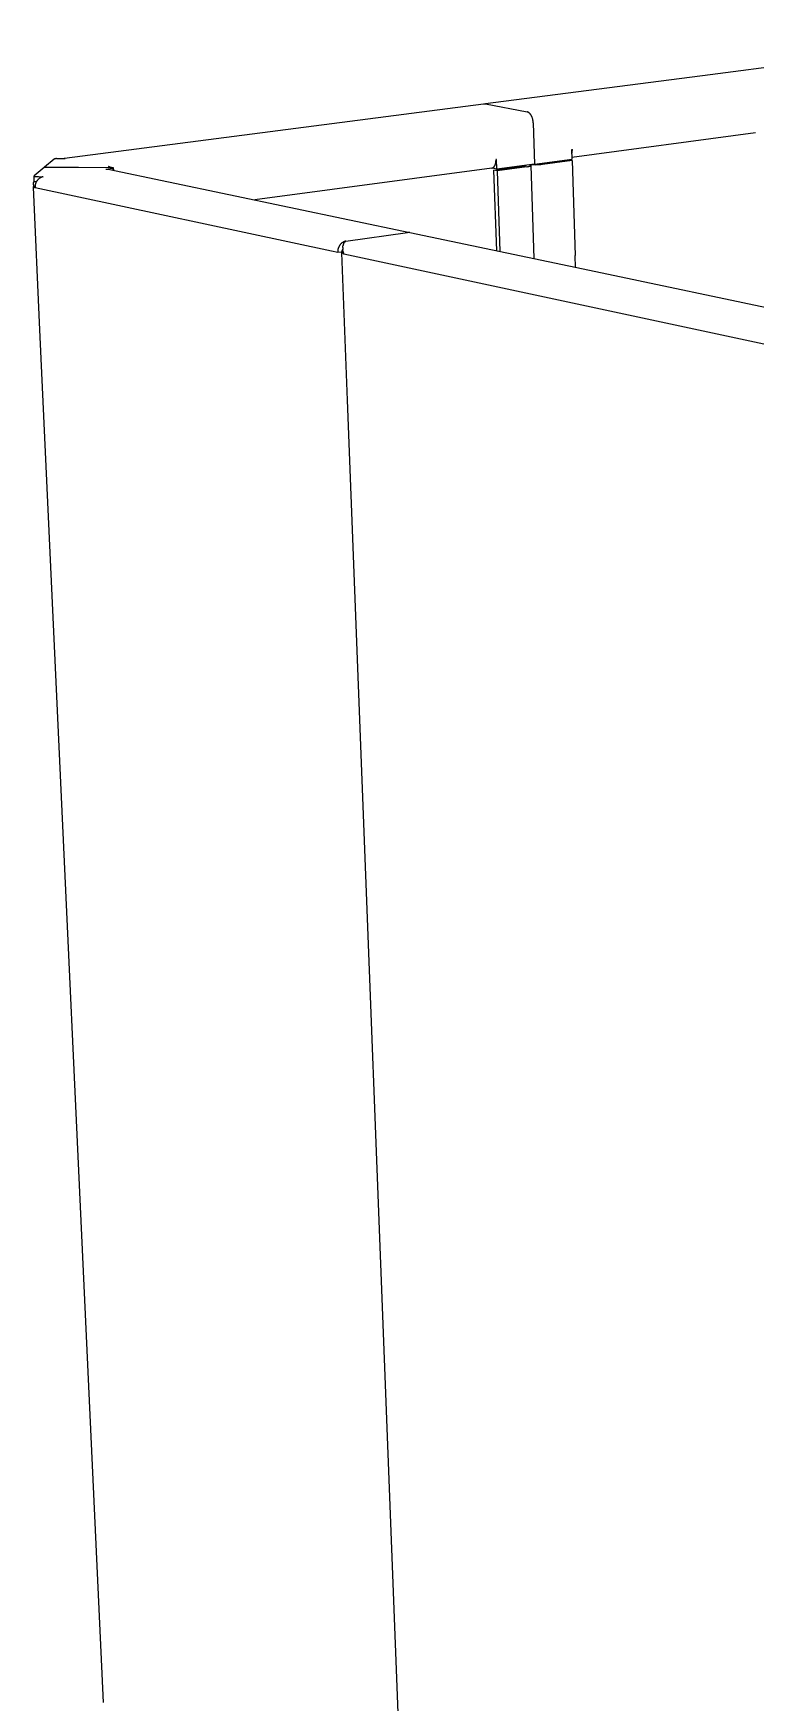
# Model space of a CAD drawing. Header units: millimetres. Extents: x -1421 to 3505, y -683 to 2759.
# Drawn here: x -476.2 to -278.5, y 452.8 to 909.5 of the extents above; entities that cross this region are included whole.
import ezdxf

# ---------------------------------------------------------------- set-up
doc = ezdxf.new("R2010")
doc.units = ezdxf.units.MM
doc.header["$MEASUREMENT"] = 0
doc.layers.add('Domyślny', color=7, linetype='Continuous', true_color=0x000000)
doc.layers.add('Utwórz2D linie widoczne', color=7, linetype='Continuous', true_color=0x000000)

msp = doc.modelspace()

# ---------------------------------------------------------------- linework, layer by layer
at = {"layer": 'Domyślny'}
msp.add_line((-391.25, 849.19), (-135.17, 794.42), dxfattribs=at)
at = {"layer": 'Utwórz2D linie widoczne'}
for p, q in [((-290.97, 898.29), (-204.51, 909.52)), ((-352.48, 890.31), (-290.97, 898.29)), ((-467.74, 875.34), (-353.01, 890.24)), ((-353.01, 890.24), (-352.9, 890.25)), ((-352.9, 890.25), (-352.79, 890.26)), ((-352.79, 890.26), (-352.67, 890.27)), ((-352.67, 890.27), (-352.56, 890.27)), ((-352.56, 890.27), (-352.45, 890.26)), ((-352.5, 890.27), (-352.49, 890.31)), ((-352.45, 890.26), (-352.49, 890.31)), ((-352.45, 890.26), (-341.08, 888.05)), ((-341.06, 888.04), (-341.08, 888.05)), ((-341.05, 888.04), (-341.06, 888.04)), ((-341.03, 888.03), (-341.05, 888.04)), ((-341.01, 888.03), (-341.03, 888.03)), ((-340.97, 888.02), (-341.01, 888.03)), ((-340.94, 888.01), (-340.97, 888.02)), ((-340.9, 887.99), (-340.94, 888.01)), ((-340.86, 887.98), (-340.9, 887.99)), ((-340.83, 887.96), (-340.86, 887.98)), ((-340.79, 887.95), (-340.83, 887.96)), ((-340.75, 887.93), (-340.79, 887.95)), ((-340.72, 887.9), (-340.75, 887.93)), ((-340.68, 887.88), (-340.72, 887.9)), ((-340.64, 887.86), (-340.68, 887.88)), ((-340.6, 887.83), (-340.64, 887.86)), ((-340.57, 887.81), (-340.6, 887.83)), ((-340.53, 887.78), (-340.57, 887.81)), ((-340.49, 887.75), (-340.53, 887.78)), ((-340.45, 887.71), (-340.49, 887.75)), ((-340.42, 887.68), (-340.45, 887.71)), ((-340.38, 887.64), (-340.42, 887.68)), ((-340.34, 887.61), (-340.38, 887.64)), ((-340.31, 887.57), (-340.34, 887.61)), ((-340.27, 887.53), (-340.31, 887.57)), ((-340.23, 887.49), (-340.27, 887.53)), ((-340.2, 887.44), (-340.23, 887.49)), ((-340.16, 887.4), (-340.2, 887.44)), ((-340.13, 887.35), (-340.16, 887.4)), ((-340.09, 887.3), (-340.13, 887.35)), ((-340.06, 887.26), (-340.09, 887.3)), ((-340.03, 887.21), (-340.06, 887.26)), ((-340, 887.15), (-340.03, 887.21)), ((-339.96, 887.1), (-340, 887.15)), ((-339.93, 887.05), (-339.96, 887.1)), ((-339.9, 886.99), (-339.93, 887.05)), ((-339.87, 886.94), (-339.9, 886.99)), ((-339.84, 886.88), (-339.87, 886.94)), ((-339.82, 886.82), (-339.84, 886.88)), ((-339.76, 886.7), (-339.82, 886.82)), ((-339.71, 886.58), (-339.76, 886.7)), ((-339.67, 886.46), (-339.71, 886.58)), ((-339.62, 886.33), (-339.67, 886.46)), ((-339.59, 886.2), (-339.62, 886.33)), ((-339.55, 886.08), (-339.59, 886.2)), ((-339.52, 885.95), (-339.55, 886.08)), ((-339.49, 885.82), (-339.52, 885.95)), ((-339.47, 885.69), (-339.49, 885.82)), ((-339.45, 885.56), (-339.47, 885.69)), ((-339.43, 885.44), (-339.45, 885.56)), ((-339.42, 885.32), (-339.43, 885.44)), ((-339.41, 885.19), (-339.42, 885.32)), ((-339.41, 885.08), (-339.41, 885.19)), ((-339.41, 885.08), (-339.02, 873.74)), ((-278.52, 882.35), (-328.79, 875.6)), ((-328.87, 877.77), (-328.69, 877.79)), ((-328.78, 875.12), (-328.87, 877.77)), ((-328.77, 876.88), (-328.74, 877.01)), ((-328.74, 877.01), (-328.72, 877.14)), ((-328.72, 877.14), (-328.71, 877.27)), ((-328.71, 877.27), (-328.7, 877.4)), ((-328.7, 877.4), (-328.69, 877.53)), ((-328.69, 877.66), (-328.69, 877.79)), ((-328.69, 877.53), (-328.69, 877.66)), ((-473.27, 872.82), (-476.01, 870.57)), ((-454.62, 872.7), (-473.27, 872.82)), ((-470.49, 875.11), (-473.21, 872.87)), ((-454.57, 872.74), (-473.21, 872.87)), ((-473.21, 872.87), (-473.21, 872.82)), ((-470.45, 875.13), (-470.49, 875.11)), ((-470.4, 875.15), (-470.45, 875.13)), ((-470.35, 875.17), (-470.4, 875.15)), ((-470.3, 875.19), (-470.35, 875.17)), ((-470.25, 875.21), (-470.3, 875.19)), ((-470.19, 875.22), (-470.25, 875.21)), ((-470.14, 875.24), (-470.19, 875.22)), ((-470.09, 875.25), (-470.14, 875.24)), ((-470.04, 875.26), (-470.09, 875.25)), ((-469.98, 875.26), (-470.04, 875.26)), ((-469.93, 875.27), (-469.98, 875.26)), ((-469.88, 875.27), (-469.93, 875.27)), ((-469.88, 875.27), (-469.6, 875.3)), ((-469.6, 875.3), (-469.33, 875.32)), ((-469.33, 875.32), (-469.06, 875.33)), ((-469.06, 875.33), (-468.78, 875.33)), ((-468.78, 875.33), (-467.5, 875.32)), ((-467.84, 875.33), (-467.82, 875.33)), ((-467.82, 875.33), (-467.79, 875.34)), ((-467.79, 875.34), (-467.76, 875.34)), ((-467.76, 875.34), (-467.73, 875.34)), ((-467.73, 875.34), (-467.7, 875.34)), ((-467.7, 875.34), (-467.67, 875.34)), ((-467.67, 875.34), (-467.64, 875.34)), ((-467.64, 875.34), (-467.61, 875.34)), ((-467.61, 875.34), (-467.58, 875.34)), ((-467.58, 875.34), (-467.55, 875.33)), ((-467.55, 875.33), (-467.53, 875.33)), ((-467.53, 875.33), (-467.5, 875.32)), ((-456.43, 872.4), (-454.55, 872.65)), ((-456.26, 872.4), (-456.19, 872.41)), ((-456.19, 872.41), (-456.13, 872.41)), ((-456.13, 872.41), (-456.06, 872.41)), ((-455.59, 873.07), (-455.65, 873.06)), ((-455.65, 873.06), (-454.38, 872.79)), ((-455.59, 873.07), (-455.59, 873.05)), ((-455.56, 873.06), (-455.59, 873.07)), ((-455.52, 873.05), (-455.56, 873.06)), ((-455.49, 873.04), (-455.52, 873.05)), ((-455.46, 873.03), (-455.49, 873.04)), ((-455.43, 873.02), (-455.46, 873.03)), ((-455.4, 873.01), (-455.43, 873.02)), ((-454.6, 872.7), (-454.62, 872.7)), ((-454.58, 872.7), (-454.6, 872.7)), ((-454.56, 872.7), (-454.58, 872.7)), ((-454.57, 872.74), (-454.53, 872.74)), ((-454.54, 872.69), (-454.56, 872.7)), ((-454.55, 872.65), (-454.54, 872.65)), ((-454.52, 872.69), (-454.54, 872.69)), ((-454.54, 872.65), (-454.53, 872.65)), ((-454.53, 872.74), (-454.5, 872.75)), ((-454.53, 872.65), (-454.51, 872.65)), ((-454.5, 872.69), (-454.52, 872.69)), ((-454.51, 872.65), (-454.5, 872.66)), ((-454.51, 872.65), (-454.51, 872.65)), ((-454.5, 872.75), (-454.46, 872.75)), ((-454.49, 872.69), (-454.5, 872.69)), ((-454.5, 872.69), (-454.5, 872.69)), ((-454.5, 872.66), (-454.5, 872.66)), ((-454.5, 872.66), (-454.49, 872.66)), ((-454.49, 872.68), (-454.49, 872.69)), ((-454.48, 872.68), (-454.49, 872.68)), ((-454.49, 872.68), (-454.49, 872.68)), ((-454.49, 872.68), (-454.49, 872.68)), ((-454.49, 872.68), (-454.49, 872.68)), ((-454.49, 872.66), (-454.49, 872.66)), ((-454.49, 872.66), (-454.49, 872.66)), ((-454.49, 872.66), (-454.49, 872.66)), ((-454.49, 872.66), (-454.49, 872.66)), ((-454.49, 872.66), (-454.48, 872.66)), ((-454.47, 872.68), (-454.48, 872.68)), ((-454.48, 872.68), (-454.48, 872.68)), ((-454.48, 872.68), (-454.48, 872.68)), ((-454.48, 872.68), (-454.48, 872.68)), ((-454.48, 872.68), (-454.48, 872.68)), ((-454.48, 872.68), (-454.48, 872.68)), ((-454.48, 872.68), (-454.48, 872.68)), ((-454.48, 872.68), (-454.48, 872.68)), ((-454.48, 872.68), (-454.48, 872.68)), ((-454.48, 872.68), (-454.48, 872.68)), ((-454.48, 872.68), (-454.48, 872.68)), ((-454.48, 872.68), (-454.48, 872.68)), ((-454.48, 872.66), (-454.48, 872.67)), ((-454.48, 872.67), (-454.48, 872.67)), ((-454.48, 872.67), (-454.48, 872.67)), ((-454.48, 872.67), (-454.48, 872.67)), ((-454.48, 872.67), (-454.48, 872.67)), ((-454.48, 872.67), (-454.47, 872.67)), ((-454.48, 872.66), (-454.48, 872.66)), ((-454.48, 872.66), (-454.48, 872.66)), ((-454.48, 872.66), (-454.48, 872.66)), ((-454.48, 872.66), (-454.48, 872.66)), ((-454.48, 872.66), (-454.48, 872.66)), ((-454.48, 872.66), (-454.48, 872.66)), ((-454.48, 872.66), (-454.48, 872.66)), ((-454.47, 872.67), (-454.47, 872.68)), ((-454.47, 872.68), (-454.47, 872.68)), ((-454.47, 872.68), (-454.47, 872.68)), ((-454.47, 872.68), (-454.47, 872.68)), ((-454.47, 872.68), (-454.47, 872.68)), ((-454.47, 872.68), (-454.47, 872.68)), ((-454.47, 872.68), (-454.47, 872.68)), ((-454.47, 872.68), (-454.47, 872.68)), ((-454.47, 872.68), (-454.47, 872.68)), ((-454.47, 872.68), (-454.47, 872.68)), ((-454.47, 872.68), (-454.47, 872.68)), ((-454.47, 872.68), (-454.47, 872.68)), ((-454.47, 872.68), (-454.47, 872.68)), ((-454.47, 872.68), (-454.47, 872.68)), ((-454.47, 872.67), (-454.47, 872.67)), ((-454.47, 872.67), (-454.47, 872.67)), ((-454.47, 872.67), (-454.47, 872.67)), ((-454.47, 872.67), (-454.47, 872.67)), ((-454.47, 872.67), (-454.47, 872.67)), ((-454.47, 872.67), (-454.47, 872.67)), ((-454.47, 872.67), (-454.47, 872.67)), ((-454.47, 872.67), (-454.47, 872.67)), ((-454.47, 872.67), (-454.47, 872.67)), ((-454.47, 872.67), (-454.47, 872.67)), ((-454.47, 872.67), (-454.47, 872.67)), ((-454.47, 872.67), (-454.47, 872.67)), ((-454.47, 872.67), (-454.47, 872.67)), ((-454.47, 872.67), (-454.47, 872.67)), ((-454.47, 872.67), (-454.47, 872.67)), ((-454.47, 872.67), (-454.47, 872.67)), ((-454.47, 872.67), (-454.47, 872.67)), ((-454.47, 872.67), (-454.47, 872.67)), ((-454.47, 872.67), (-454.47, 872.67)), ((-454.47, 872.67), (-454.47, 872.67)), ((-454.47, 872.67), (-454.47, 872.67)), ((-454.47, 872.67), (-454.47, 872.67)), ((-454.47, 872.67), (-454.47, 872.67)), ((-454.47, 872.67), (-454.47, 872.67)), ((-454.47, 872.67), (-454.47, 872.67)), ((-454.47, 872.67), (-454.47, 872.67)), ((-454.47, 872.67), (-454.47, 872.67)), ((-454.47, 872.67), (-454.47, 872.67)), ((-454.47, 872.67), (-454.47, 872.67)), ((-454.47, 872.67), (-454.47, 872.67)), ((-454.47, 872.67), (-454.47, 872.67)), ((-454.47, 872.67), (-454.47, 872.67)), ((-454.47, 872.67), (-454.47, 872.67)), ((-454.47, 872.67), (-454.47, 872.67)), ((-454.47, 872.67), (-454.47, 872.67)), ((-454.47, 872.67), (-454.47, 872.67)), ((-454.47, 872.67), (-454.47, 872.67)), ((-454.47, 872.67), (-454.47, 872.67)), ((-454.47, 872.67), (-454.47, 872.67)), ((-454.47, 872.67), (-454.47, 872.67)), ((-454.47, 872.67), (-454.47, 872.67)), ((-454.47, 872.67), (-454.47, 872.67)), ((-454.47, 872.67), (-454.47, 872.67)), ((-454.47, 872.67), (-454.45, 872.1)), ((-454.46, 872.75), (-454.43, 872.75)), ((-454.41, 872.75), (-454.43, 872.75)), ((-454.4, 872.76), (-454.41, 872.75)), ((-454.39, 872.76), (-454.4, 872.76)), ((-454.38, 872.76), (-454.39, 872.76)), ((-454.38, 872.79), (-454.37, 872.79)), ((-454.37, 872.76), (-454.38, 872.76)), ((-454.38, 872.76), (-454.38, 872.76)), ((-454.37, 872.79), (-454.37, 872.79)), ((-454.37, 872.79), (-454.37, 872.79)), ((-454.37, 872.79), (-454.36, 872.79)), ((-454.36, 872.77), (-454.37, 872.76)), ((-454.37, 872.76), (-454.37, 872.76)), ((-454.37, 872.76), (-454.37, 872.76)), ((-454.37, 872.76), (-454.37, 872.76)), ((-454.36, 872.79), (-454.36, 872.79)), ((-454.36, 872.79), (-454.36, 872.79)), ((-454.36, 872.79), (-454.36, 872.79)), ((-454.36, 872.79), (-454.36, 872.79)), ((-454.36, 872.79), (-454.36, 872.79)), ((-454.36, 872.79), (-454.36, 872.79)), ((-454.36, 872.79), (-454.35, 872.79)), ((-454.35, 872.77), (-454.36, 872.77)), ((-454.36, 872.77), (-454.36, 872.77)), ((-454.36, 872.77), (-454.36, 872.77)), ((-454.36, 872.77), (-454.36, 872.77)), ((-454.36, 872.77), (-454.36, 872.77)), ((-454.36, 872.77), (-454.36, 872.77)), ((-454.36, 872.77), (-454.36, 872.77)), ((-454.35, 872.79), (-454.35, 872.78)), ((-454.35, 872.78), (-454.35, 872.78)), ((-454.35, 872.78), (-454.35, 872.78)), ((-454.35, 872.78), (-454.35, 872.78)), ((-454.35, 872.78), (-454.35, 872.78)), ((-454.35, 872.78), (-454.35, 872.78)), ((-454.35, 872.78), (-454.35, 872.78)), ((-454.35, 872.78), (-454.35, 872.78)), ((-454.35, 872.78), (-454.35, 872.78)), ((-454.35, 872.78), (-454.35, 872.78)), ((-454.35, 872.78), (-454.35, 872.78)), ((-454.35, 872.78), (-454.35, 872.78)), ((-454.35, 872.78), (-454.35, 872.78)), ((-454.35, 872.78), (-454.35, 872.78)), ((-454.35, 872.78), (-454.35, 872.78)), ((-454.35, 872.78), (-454.35, 872.78)), ((-454.35, 872.78), (-454.35, 872.78)), ((-454.35, 872.78), (-454.35, 872.78)), ((-454.35, 872.78), (-454.35, 872.78)), ((-454.35, 872.78), (-454.35, 872.78)), ((-454.35, 872.78), (-454.35, 872.78)), ((-454.35, 872.78), (-454.35, 872.78)), ((-454.35, 872.78), (-454.35, 872.78)), ((-454.35, 872.78), (-454.35, 872.78)), ((-454.35, 872.78), (-454.35, 872.78)), ((-454.35, 872.78), (-454.35, 872.78)), ((-454.35, 872.78), (-454.35, 872.78)), ((-454.35, 872.78), (-454.35, 872.78)), ((-454.35, 872.78), (-454.35, 872.78)), ((-454.35, 872.78), (-454.35, 872.78)), ((-454.35, 872.78), (-454.35, 872.78)), ((-454.35, 872.78), (-454.35, 872.78)), ((-454.35, 872.78), (-454.35, 872.78)), ((-454.35, 872.78), (-454.35, 872.78)), ((-454.35, 872.78), (-454.35, 872.78)), ((-454.35, 872.78), (-454.35, 872.78)), ((-454.35, 872.78), (-454.35, 872.78)), ((-454.35, 872.78), (-454.35, 872.78)), ((-454.35, 872.78), (-454.35, 872.78)), ((-454.35, 872.78), (-454.35, 872.78)), ((-454.35, 872.78), (-454.35, 872.78)), ((-454.35, 872.78), (-454.35, 872.78)), ((-454.35, 872.78), (-454.35, 872.78)), ((-454.35, 872.78), (-454.35, 872.78)), ((-454.35, 872.78), (-454.35, 872.78)), ((-454.35, 872.78), (-454.35, 872.78)), ((-454.35, 872.78), (-454.35, 872.78)), ((-454.35, 872.78), (-454.35, 872.78)), ((-454.35, 872.78), (-454.35, 872.78)), ((-454.35, 872.78), (-454.35, 872.77)), ((-454.35, 872.77), (-454.35, 872.77)), ((-454.35, 872.77), (-454.35, 872.77)), ((-454.35, 872.77), (-454.35, 872.77)), ((-454.35, 872.77), (-454.35, 872.77)), ((-454.35, 872.77), (-454.35, 872.77)), ((-454.35, 872.77), (-454.35, 872.77)), ((-454.35, 872.77), (-454.35, 872.77)), ((-454.35, 872.77), (-454.35, 872.77)), ((-454.35, 872.77), (-454.35, 872.77)), ((-454.35, 872.77), (-454.35, 872.77)), ((-454.35, 872.77), (-454.35, 872.77)), ((-454.35, 872.77), (-454.35, 872.77)), ((-454.35, 872.77), (-454.35, 872.77)), ((-454.35, 872.77), (-454.35, 872.77)), ((-454.35, 872.77), (-454.35, 872.77)), ((-454.35, 872.77), (-454.35, 872.77)), ((-454.35, 872.77), (-454.35, 872.77)), ((-454.35, 872.77), (-454.35, 872.77)), ((-454.35, 872.77), (-454.35, 872.77)), ((-454.35, 872.77), (-454.35, 872.77)), ((-454.35, 872.77), (-454.35, 872.77)), ((-454.35, 872.77), (-454.35, 872.77)), ((-454.35, 872.77), (-454.35, 872.77)), ((-454.35, 872.77), (-454.32, 872.07)), ((-350.77, 872.64), (-415.59, 863.93)), ((-350.77, 872.64), (-350.75, 872.64)), ((-350.75, 872.64), (-350.74, 872.65)), ((-350.74, 872.65), (-350.72, 872.65)), ((-350.72, 872.65), (-350.71, 872.65)), ((-350.71, 872.65), (-350.69, 872.66)), ((-350.69, 872.66), (-350.67, 872.66)), ((-350.67, 872.66), (-350.66, 872.66)), ((-350.66, 872.66), (-350.64, 872.67)), ((-350.64, 872.67), (-350.63, 872.67)), ((-350.63, 872.67), (-350.61, 872.68)), ((-350.61, 872.68), (-350.6, 872.68)), ((-350.6, 872.68), (-350.58, 872.69)), ((-350.58, 872.69), (-350.56, 872.69)), ((-350.56, 872.69), (-350.55, 872.7)), ((-350.55, 872.7), (-350.53, 872.71)), ((-350.53, 872.71), (-350.52, 872.71)), ((-350.52, 872.71), (-350.5, 872.72)), ((-350.5, 872.72), (-350.49, 872.73)), ((-350.49, 872.73), (-350.47, 872.74)), ((-350.47, 872.74), (-350.46, 872.74)), ((-350.46, 872.74), (-350.43, 872.76)), ((-350.43, 872.76), (-350.4, 872.78)), ((-350.4, 872.78), (-350.37, 872.8)), ((-350.37, 872.8), (-350.34, 872.82)), ((-350.34, 872.82), (-350.31, 872.84)), ((-350.31, 872.84), (-350.28, 872.87)), ((-350.28, 872.87), (-350.25, 872.89)), ((-350.25, 872.89), (-350.22, 872.92)), ((-350.22, 872.92), (-350.19, 872.94)), ((-350.19, 872.94), (-350.16, 872.97)), ((-350.15, 872.53), (-350.17, 872.97)), ((-350.16, 872.97), (-350.14, 873)), ((-349.32, 872.36), (-350.15, 872.53)), ((-350.14, 872.1), (-342.01, 873.2)), ((-350.14, 873), (-350.11, 873.03)), ((-350.11, 873.03), (-350.08, 873.07)), ((-350.08, 873.07), (-350.06, 873.1)), ((-350.06, 873.1), (-350.03, 873.13)), ((-350.03, 873.13), (-350.01, 873.17)), ((-350.01, 873.17), (-349.99, 873.21)), ((-349.99, 873.21), (-349.96, 873.24)), ((-349.96, 873.24), (-349.94, 873.28)), ((-349.94, 873.28), (-349.92, 873.32)), ((-349.92, 873.32), (-349.9, 873.36)), ((-349.9, 873.36), (-349.88, 873.4)), ((-349.88, 873.4), (-349.86, 873.45)), ((-349.86, 873.45), (-349.84, 873.49)), ((-349.84, 873.49), (-349.82, 873.53)), ((-349.82, 873.53), (-349.8, 873.58)), ((-349.8, 873.58), (-349.78, 873.62)), ((-349.78, 873.62), (-349.76, 873.67)), ((-349.76, 873.67), (-349.75, 873.72)), ((-349.75, 873.72), (-349.73, 873.77)), ((-349.73, 873.77), (-349.71, 873.86)), ((-349.71, 873.86), (-349.68, 873.96)), ((-349.68, 873.96), (-349.66, 874.06)), ((-349.66, 874.06), (-349.64, 874.17)), ((-349.64, 874.17), (-349.62, 874.27)), ((-349.62, 874.27), (-349.61, 874.37)), ((-349.61, 874.37), (-349.6, 874.48)), ((-349.6, 874.48), (-349.59, 874.58)), ((-349.41, 875.02), (-349.59, 875)), ((-349.58, 874.89), (-349.59, 875)), ((-349.59, 874.69), (-349.58, 874.79)), ((-349.59, 874.58), (-349.59, 874.69)), ((-349.58, 874.79), (-349.58, 874.89)), ((-349.32, 872.36), (-349.41, 875.02)), ((-339.02, 873.74), (-349.32, 872.36)), ((-341.18, 873.03), (-349.31, 871.94)), ((-348.2, 872.44), (-348.21, 872.36)), ((-348.18, 872.51), (-348.2, 872.44)), ((-347.07, 872.52), (-347.06, 872.59)), ((-347.06, 872.59), (-347.04, 872.66)), ((-346.34, 872.69), (-346.38, 872.75)), ((-346.3, 872.62), (-346.34, 872.69)), ((-341.89, 873.22), (-342.01, 873.2)), ((-341.83, 873.23), (-341.89, 873.22)), ((-341.77, 873.24), (-341.83, 873.23)), ((-341.72, 873.25), (-341.77, 873.24)), ((-341.7, 873.26), (-341.72, 873.25)), ((-341.67, 873.26), (-341.7, 873.26)), ((-341.65, 873.27), (-341.67, 873.26)), ((-341.63, 873.28), (-341.65, 873.27)), ((-341.61, 873.28), (-341.63, 873.28)), ((-341.59, 873.29), (-341.61, 873.28)), ((-341.58, 873.3), (-341.59, 873.29)), ((-341.57, 873.3), (-341.58, 873.3)), ((-341.56, 873.31), (-341.57, 873.3)), ((-341.57, 873.3), (-341.57, 873.3)), ((-341.55, 873.31), (-341.56, 873.31)), ((-341.54, 873.31), (-341.55, 873.31)), ((-341.53, 873.32), (-341.54, 873.32)), ((-341.54, 873.32), (-341.54, 873.31)), ((-341.52, 873.33), (-341.53, 873.32)), ((-341.53, 873.32), (-341.53, 873.32)), ((-341.51, 873.33), (-341.52, 873.33)), ((-341.52, 873.33), (-341.52, 873.33)), ((-341.52, 873.33), (-341.52, 873.33)), ((-341.52, 873.33), (-341.52, 873.33)), ((-341.51, 873.41), (-341.51, 873.41)), ((-341.51, 873.41), (-341.51, 873.4)), ((-341.51, 873.4), (-341.51, 873.4)), ((-341.51, 873.4), (-341.5, 873.4)), ((-341.5, 873.34), (-341.51, 873.34)), ((-341.51, 873.34), (-341.51, 873.34)), ((-341.51, 873.34), (-341.51, 873.34)), ((-341.51, 873.34), (-341.51, 873.34)), ((-341.51, 873.34), (-341.51, 873.33)), ((-341.5, 873.4), (-341.5, 873.4)), ((-341.5, 873.4), (-341.5, 873.4)), ((-341.5, 873.4), (-341.5, 873.4)), ((-341.5, 873.4), (-341.5, 873.4)), ((-341.5, 873.4), (-341.5, 873.4)), ((-341.5, 873.4), (-341.5, 873.39)), ((-341.5, 873.39), (-341.5, 873.39)), ((-341.5, 873.39), (-341.5, 873.39)), ((-341.5, 873.39), (-341.5, 873.39)), ((-341.5, 873.39), (-341.5, 873.39)), ((-341.5, 873.39), (-341.5, 873.39)), ((-341.5, 873.39), (-341.49, 873.39)), ((-341.49, 873.35), (-341.5, 873.35)), ((-341.5, 873.35), (-341.5, 873.35)), ((-341.5, 873.35), (-341.5, 873.35)), ((-341.5, 873.35), (-341.5, 873.35)), ((-341.5, 873.35), (-341.5, 873.35)), ((-341.5, 873.35), (-341.5, 873.35)), ((-341.5, 873.35), (-341.5, 873.35)), ((-341.5, 873.35), (-341.5, 873.35)), ((-341.5, 873.35), (-341.5, 873.35)), ((-341.5, 873.35), (-341.5, 873.34)), ((-341.5, 873.34), (-341.5, 873.34)), ((-341.49, 873.39), (-341.49, 873.39)), ((-341.49, 873.39), (-341.49, 873.39)), ((-341.49, 873.39), (-341.49, 873.39)), ((-341.49, 873.39), (-341.49, 873.39)), ((-341.49, 873.39), (-341.49, 873.38)), ((-341.49, 873.38), (-341.49, 873.38)), ((-341.49, 873.38), (-341.49, 873.38)), ((-341.49, 873.38), (-341.49, 873.38)), ((-341.49, 873.38), (-341.49, 873.38)), ((-341.49, 873.38), (-341.49, 873.38)), ((-341.49, 873.38), (-341.49, 873.38)), ((-341.49, 873.38), (-341.49, 873.38)), ((-341.49, 873.38), (-341.49, 873.38)), ((-341.49, 873.38), (-341.49, 873.38)), ((-341.49, 873.38), (-341.49, 873.38)), ((-341.49, 873.38), (-341.49, 873.37)), ((-341.49, 873.37), (-341.49, 873.37)), ((-341.49, 873.37), (-341.49, 873.37)), ((-341.49, 873.37), (-341.49, 873.37)), ((-341.49, 873.37), (-341.49, 873.37)), ((-341.49, 873.37), (-341.49, 873.37)), ((-341.49, 873.37), (-341.49, 873.37)), ((-341.49, 873.37), (-341.49, 873.37)), ((-341.49, 873.37), (-341.49, 873.37)), ((-341.49, 873.37), (-341.49, 873.37)), ((-341.49, 873.37), (-341.49, 873.36)), ((-341.49, 873.36), (-341.49, 873.36)), ((-341.49, 873.36), (-341.49, 873.36)), ((-341.49, 873.36), (-341.49, 873.36)), ((-341.49, 873.36), (-341.49, 873.36)), ((-341.49, 873.36), (-341.49, 873.36)), ((-341.49, 873.36), (-341.49, 873.36)), ((-341.49, 873.36), (-341.49, 873.36)), ((-341.49, 873.36), (-341.49, 873.36)), ((-341.49, 873.36), (-341.49, 873.36)), ((-341.49, 873.36), (-341.49, 873.36)), ((-341.49, 873.36), (-341.49, 873.35)), ((-341.18, 873.03), (-341.02, 873.05)), ((-341.02, 873.05), (-340.86, 873.08)), ((-340.86, 873.08), (-340.71, 873.11)), ((-340.71, 873.11), (-340.58, 873.14)), ((-340.58, 873.14), (-340.51, 873.16)), ((-340.51, 873.16), (-340.45, 873.17)), ((-340.45, 873.17), (-340.39, 873.19)), ((-340.39, 873.19), (-340.34, 873.21)), ((-340.34, 873.21), (-340.32, 873.22)), ((-340.32, 873.22), (-340.29, 873.23)), ((-340.29, 873.56), (-340.31, 873.57)), ((-340.27, 873.55), (-340.29, 873.56)), ((-340.29, 873.23), (-340.27, 873.23)), ((-340.25, 873.55), (-340.27, 873.55)), ((-340.27, 873.23), (-340.25, 873.24)), ((-340.23, 873.54), (-340.25, 873.55)), ((-340.25, 873.24), (-340.23, 873.25)), ((-340.21, 873.53), (-340.23, 873.54)), ((-340.23, 873.25), (-340.21, 873.26)), ((-339.74, 873.54), (-340.22, 873.58)), ((-340.2, 873.52), (-340.21, 873.53)), ((-340.21, 873.26), (-340.19, 873.27)), ((-340.18, 873.51), (-340.2, 873.52)), ((-340.19, 873.27), (-340.18, 873.28)), ((-340.17, 873.51), (-340.18, 873.51)), ((-340.18, 873.28), (-340.17, 873.29)), ((-340.16, 873.5), (-340.17, 873.51)), ((-340.17, 873.29), (-340.16, 873.29)), ((-340.15, 873.5), (-340.16, 873.5)), ((-340.16, 873.5), (-340.16, 873.5)), ((-340.16, 873.29), (-340.15, 873.3)), ((-340.14, 873.49), (-340.15, 873.5)), ((-340.15, 873.3), (-340.15, 873.3)), ((-340.15, 873.3), (-340.14, 873.3)), ((-340.13, 873.48), (-340.14, 873.49)), ((-340.14, 873.49), (-340.14, 873.49)), ((-340.14, 873.3), (-340.13, 873.31)), ((-340.12, 873.47), (-340.13, 873.48)), ((-340.13, 873.48), (-340.13, 873.48)), ((-340.13, 873.31), (-340.12, 873.32)), ((-340.13, 873.31), (-340.13, 873.31)), ((-340.11, 873.46), (-340.12, 873.47)), ((-340.12, 873.47), (-340.12, 873.47)), ((-340.12, 873.32), (-340.11, 873.33)), ((-340.12, 873.32), (-340.12, 873.32)), ((-340.1, 873.46), (-340.11, 873.46)), ((-340.11, 873.46), (-340.11, 873.46)), ((-340.11, 873.46), (-340.11, 873.46)), ((-340.11, 873.33), (-340.1, 873.34)), ((-340.11, 873.33), (-340.11, 873.33)), ((-340.11, 873.33), (-340.11, 873.33)), ((-340.1, 873.45), (-340.1, 873.46)), ((-340.1, 873.46), (-340.1, 873.46)), ((-340.09, 873.45), (-340.1, 873.45)), ((-340.1, 873.45), (-340.1, 873.45)), ((-340.1, 873.45), (-340.1, 873.45)), ((-340.1, 873.34), (-340.1, 873.35)), ((-340.1, 873.35), (-340.09, 873.35)), ((-340.1, 873.34), (-340.1, 873.34)), ((-340.1, 873.34), (-340.1, 873.34)), ((-340.1, 873.34), (-340.1, 873.34)), ((-340.09, 873.44), (-340.09, 873.45)), ((-340.09, 873.43), (-340.09, 873.44)), ((-340.09, 873.44), (-340.09, 873.44)), ((-340.09, 873.44), (-340.09, 873.44)), ((-340.09, 873.44), (-340.09, 873.44)), ((-340.09, 873.44), (-340.09, 873.44)), ((-340.08, 873.43), (-340.09, 873.43)), ((-340.09, 873.35), (-340.09, 873.36)), ((-340.09, 873.36), (-340.09, 873.36)), ((-340.09, 873.36), (-340.09, 873.36)), ((-340.09, 873.36), (-340.08, 873.36)), ((-340.09, 873.35), (-340.09, 873.35)), ((-340.09, 873.35), (-340.09, 873.35)), ((-340.09, 873.35), (-340.09, 873.35)), ((-340.08, 873.42), (-340.08, 873.43)), ((-340.08, 873.43), (-340.08, 873.43)), ((-340.08, 873.43), (-340.08, 873.43)), ((-340.08, 873.41), (-340.08, 873.42)), ((-340.08, 873.42), (-340.08, 873.42)), ((-340.08, 873.42), (-340.08, 873.42)), ((-340.08, 873.42), (-340.08, 873.42)), ((-340.08, 873.4), (-340.08, 873.41)), ((-340.08, 873.41), (-340.08, 873.41)), ((-340.08, 873.41), (-340.08, 873.41)), ((-340.08, 873.41), (-340.08, 873.41)), ((-340.08, 873.39), (-340.08, 873.4)), ((-340.08, 873.4), (-340.08, 873.4)), ((-340.08, 873.4), (-340.08, 873.4)), ((-340.08, 873.4), (-340.08, 873.4)), ((-340.08, 873.4), (-340.08, 873.4)), ((-340.08, 873.38), (-340.08, 873.39)), ((-340.08, 873.39), (-340.08, 873.39)), ((-340.08, 873.39), (-340.08, 873.39)), ((-340.08, 873.39), (-340.08, 873.39)), ((-340.08, 873.39), (-339.22, 847.88)), ((-340.08, 873.37), (-340.08, 873.38)), ((-340.08, 873.38), (-340.08, 873.38)), ((-340.08, 873.38), (-340.08, 873.38)), ((-340.08, 873.38), (-340.08, 873.38)), ((-340.08, 873.36), (-340.08, 873.37)), ((-340.08, 873.37), (-340.08, 873.37)), ((-340.08, 873.37), (-340.08, 873.37)), ((-340.08, 873.37), (-340.08, 873.37)), ((-339.26, 873.51), (-339.74, 873.54)), ((-338.77, 873.5), (-339.26, 873.51)), ((-339.02, 873.74), (-328.78, 875.12)), ((-339.02, 873.74), (-338.8, 873.73)), ((-338.8, 873.73), (-338.57, 873.73)), ((-338.29, 873.51), (-338.77, 873.5)), ((-338.57, 873.73), (-338.35, 873.73)), ((-338.35, 873.73), (-338.12, 873.74)), ((-337.81, 873.53), (-338.29, 873.51)), ((-338.12, 873.74), (-337.9, 873.76)), ((-337.9, 873.76), (-337.68, 873.78)), ((-337.32, 873.56), (-337.81, 873.53)), ((-337.68, 873.78), (-329.6, 874.87)), ((-336.84, 873.62), (-337.32, 873.56)), ((-328.76, 874.7), (-336.84, 873.62)), ((-329.6, 874.87), (-328.76, 874.7)), ((-328.83, 876.63), (-328.8, 876.75)), ((-328.8, 876.75), (-328.77, 876.88)), ((-328.76, 874.7), (-327.91, 848.7)), ((-476.2, 868.46), (-476.19, 868.52)), ((-476.2, 868.41), (-476.2, 868.46)), ((-476.2, 868.36), (-476.2, 868.41)), ((-476.2, 868.3), (-476.2, 868.36)), ((-476.2, 868.25), (-476.2, 868.3)), ((-476.2, 868.19), (-476.2, 868.25)), ((-476.19, 868.14), (-476.2, 868.19)), ((-476.19, 868.52), (-476.18, 868.57)), ((-476.19, 868.09), (-476.19, 868.14)), ((-476.19, 868.09), (-476.16, 867.58)), ((-476.18, 868.57), (-476.17, 868.62)), ((-476.17, 868.62), (-476.16, 868.67)), ((-476.16, 868.67), (-476.15, 868.73)), ((-476.15, 868.73), (-476.13, 868.78)), ((-476.13, 868.78), (-476.12, 868.83)), ((-476.12, 868.83), (-476.1, 868.88)), ((-476.1, 868.88), (-476.08, 868.93)), ((-476.08, 868.93), (-475.95, 869.04)), ((-475.97, 869.07), (-476.03, 870.51)), ((-476.01, 870.57), (-476.01, 870.56)), ((-476.01, 870.56), (-476.01, 870.56)), ((-476.01, 870.56), (-476.01, 870.55)), ((-476.01, 870.55), (-476.01, 870.55)), ((-476.01, 870.55), (-476.01, 870.54)), ((-476.01, 870.54), (-476.01, 870.54)), ((-476.01, 870.54), (-476.01, 870.53)), ((-476.01, 870.53), (-476.01, 870.53)), ((-476.01, 870.53), (-476.01, 870.52)), ((-476.01, 870.52), (-476.01, 870.52)), ((-476.01, 870.52), (-476.01, 870.51)), ((-476.01, 870.51), (-476.01, 870.51)), ((-476.01, 870.51), (-476.01, 870.5)), ((-476.01, 870.5), (-476.01, 870.5)), ((-476.01, 870.5), (-476.01, 870.49)), ((-476.01, 870.49), (-476.01, 870.49)), ((-476.01, 870.49), (-476.01, 870.48)), ((-476.01, 870.48), (-476.01, 870.48)), ((-476.01, 870.48), (-476, 870.47)), ((-476, 870.47), (-476, 870.47)), ((-476, 870.47), (-476, 870.46)), ((-476, 870.46), (-476, 870.46)), ((-476, 870.46), (-476, 870.45)), ((-476, 870.45), (-475.99, 870.45)), ((-475.99, 870.45), (-475.99, 870.44)), ((-475.99, 870.44), (-475.99, 870.44)), ((-475.99, 870.44), (-475.98, 870.43)), ((-475.98, 870.43), (-475.98, 870.43)), ((-475.98, 870.43), (-475.98, 870.43)), ((-475.98, 870.43), (-475.98, 870.42)), ((-475.98, 870.42), (-475.97, 870.42)), ((-475.97, 870.42), (-475.97, 870.42)), ((-475.97, 870.42), (-475.96, 870.41)), ((-475.97, 869.07), (-475.96, 869.06)), ((-475.96, 870.41), (-475.96, 870.41)), ((-475.96, 870.41), (-475.96, 870.41)), ((-475.96, 870.41), (-475.95, 870.4)), ((-475.96, 869.06), (-475.95, 869.06)), ((-475.95, 870.4), (-475.95, 870.4)), ((-475.95, 870.4), (-475.94, 870.4)), ((-475.95, 869.06), (-475.95, 869.05)), ((-475.95, 869.05), (-475.94, 869.04)), ((-475.94, 870.4), (-475.94, 870.39)), ((-475.94, 870.39), (-475.94, 870.39)), ((-475.94, 870.39), (-475.93, 870.39)), ((-475.94, 869.04), (-475.93, 869.03)), ((-475.93, 870.39), (-475.93, 870.39)), ((-475.93, 870.39), (-475.92, 870.38)), ((-475.93, 869.03), (-475.93, 869.03)), ((-475.93, 869.03), (-475.92, 869.02)), ((-475.92, 870.38), (-475.92, 870.38)), ((-475.92, 870.38), (-475.91, 870.38)), ((-475.92, 869.02), (-475.91, 869.01)), ((-475.91, 870.38), (-475.91, 870.38)), ((-475.91, 870.38), (-475.9, 870.38)), ((-475.91, 869.01), (-475.9, 869.01)), ((-475.9, 870.38), (-475.9, 870.38)), ((-475.9, 870.38), (-475.89, 870.38)), ((-475.9, 869.01), (-475.89, 869)), ((-475.89, 870.38), (-475.89, 870.37)), ((-475.89, 870.37), (-475.88, 870.37)), ((-475.89, 869), (-475.88, 869)), ((-475.88, 870.37), (-475.88, 870.37)), ((-475.88, 870.37), (-475.87, 870.37)), ((-475.88, 869), (-475.88, 868.99)), ((-475.88, 868.99), (-475.87, 868.98)), ((-475.87, 870.37), (-475.87, 870.37)), ((-475.87, 870.37), (-475.86, 870.37)), ((-475.87, 868.98), (-475.86, 868.98)), ((-475.86, 870.37), (-475.86, 870.37)), ((-475.86, 870.37), (-475.85, 870.37)), ((-475.86, 868.98), (-475.85, 868.98)), ((-475.85, 870.37), (-475.85, 870.37)), ((-475.85, 870.37), (-475.84, 870.37)), ((-475.85, 868.98), (-475.84, 868.97)), ((-475.84, 870.37), (-475.84, 870.38)), ((-475.84, 870.38), (-475.83, 870.38)), ((-475.84, 868.97), (-475.83, 868.97)), ((-475.83, 870.38), (-475.83, 870.38)), ((-475.83, 870.38), (-475.82, 870.38)), ((-475.83, 868.97), (-475.82, 868.96)), ((-475.82, 870.38), (-475.82, 870.38)), ((-475.82, 870.38), (-475.81, 870.38)), ((-475.82, 868.96), (-475.81, 868.96)), ((-475.81, 870.38), (-475.8, 870.39)), ((-475.81, 870.38), (-475.81, 870.38)), ((-475.81, 868.96), (-475.8, 868.96)), ((-475.8, 870.39), (-475.8, 870.39)), ((-475.8, 870.39), (-475.79, 870.39)), ((-475.8, 868.96), (-475.79, 868.96)), ((-475.79, 870.4), (-474.85, 870.32)), ((-475.79, 870.39), (-475.79, 870.4)), ((-475.79, 870.39), (-475.79, 870.39)), ((-475.79, 868.96), (-475.78, 868.95)), ((-475.78, 868.95), (-475.77, 868.95)), ((-475.77, 868.95), (-475.76, 868.95)), ((-475.76, 868.95), (-475.75, 868.95)), ((-475.75, 868.95), (-475.74, 868.95)), ((-475.74, 867.84), (-475.75, 867.75)), ((-475.74, 868.95), (-475.73, 868.95)), ((-475.73, 867.94), (-475.74, 867.84)), ((-475.73, 868.95), (-475.72, 868.95)), ((-475.72, 868.04), (-475.73, 867.94)), ((-475.64, 868.93), (-475.72, 868.95)), ((-475.7, 868.13), (-475.72, 868.04)), ((-475.67, 868.23), (-475.7, 868.13)), ((-475.65, 868.32), (-475.67, 868.23)), ((-475.62, 868.42), (-475.65, 868.32)), ((-475.56, 868.92), (-475.64, 868.93)), ((-475.59, 868.51), (-475.62, 868.42)), ((-475.55, 868.6), (-475.59, 868.51)), ((-475.47, 868.91), (-475.56, 868.92)), ((-475.52, 868.69), (-475.55, 868.6)), ((-475.47, 868.78), (-475.52, 868.69)), ((-475.39, 868.9), (-475.47, 868.91)), ((-475.43, 868.87), (-475.47, 868.78)), ((-475.38, 868.95), (-475.43, 868.87)), ((-475.33, 869.04), (-475.38, 868.95)), ((-475.28, 869.12), (-475.33, 869.04)), ((-475.22, 869.2), (-475.28, 869.12)), ((-475.17, 869.28), (-475.22, 869.2)), ((-475.1, 869.35), (-475.17, 869.28)), ((-475.04, 869.43), (-475.1, 869.35)), ((-474.97, 869.5), (-475.04, 869.43)), ((-474.91, 869.57), (-474.97, 869.5)), ((-474.83, 869.64), (-474.91, 869.57)), ((-474.85, 870.32), (-473.55, 870.31)), ((-474.76, 869.7), (-474.83, 869.64)), ((-474.69, 869.76), (-474.76, 869.7)), ((-474.61, 869.82), (-474.69, 869.76)), ((-474.53, 869.88), (-474.61, 869.82)), ((-474.45, 869.93), (-474.53, 869.88)), ((-474.36, 869.99), (-474.45, 869.93)), ((-474.28, 870.03), (-474.36, 869.99)), ((-474.19, 870.08), (-474.28, 870.03)), ((-474.1, 870.12), (-474.19, 870.08)), ((-474.01, 870.16), (-474.1, 870.12)), ((-473.92, 870.2), (-474.01, 870.16)), ((-473.83, 870.23), (-473.92, 870.2)), ((-473.74, 870.26), (-473.83, 870.23)), ((-473.64, 870.29), (-473.74, 870.26)), ((-473.55, 870.31), (-473.64, 870.29)), ((-456.39, 872.39), (-456.43, 872.4)), ((-456.39, 872.39), (-456.32, 872.4)), ((-456.32, 872.4), (-456.26, 872.4)), ((-456.06, 872.41), (-456, 872.4)), ((-456, 872.4), (-455.93, 872.4)), ((-455.93, 872.4), (-455.87, 872.39)), ((-455.87, 872.39), (-455.81, 872.38)), ((-455.81, 872.38), (-455.74, 872.37)), ((-455.74, 872.37), (-373.2, 855.02)), ((-455.69, 872.36), (-455.62, 872.34)), ((-349.31, 871.94), (-350.14, 872.1)), ((-349.38, 850.02), (-350.14, 872.1)), ((-349.31, 871.94), (-348.54, 849.84)), ((-476.22, 867.51), (-476.21, 867.52)), ((-476.22, 867.5), (-476.22, 867.51)), ((-476.22, 867.51), (-476.22, 867.51)), ((-476.22, 867.51), (-476.22, 867.51)), ((-476.22, 867.51), (-476.22, 867.51)), ((-476.22, 867.51), (-476.22, 867.51)), ((-476.22, 867.51), (-476.22, 867.51)), ((-476.22, 867.51), (-476.22, 867.51)), ((-476.22, 867.49), (-476.22, 867.5)), ((-476.22, 867.5), (-476.22, 867.5)), ((-476.22, 867.5), (-476.22, 867.5)), ((-476.22, 867.5), (-476.22, 867.5)), ((-476.22, 867.5), (-476.22, 867.5)), ((-476.22, 867.5), (-476.22, 867.5)), ((-476.22, 867.5), (-476.22, 867.5)), ((-476.22, 867.48), (-476.22, 867.49)), ((-476.22, 867.49), (-476.22, 867.49)), ((-476.22, 867.49), (-476.22, 867.49)), ((-476.22, 867.49), (-476.22, 867.49)), ((-476.22, 867.49), (-476.22, 867.49)), ((-476.22, 867.49), (-476.22, 867.49)), ((-476.22, 867.49), (-476.22, 867.49)), ((-476.22, 867.47), (-476.22, 867.48)), ((-476.22, 867.48), (-476.22, 867.48)), ((-476.22, 867.48), (-476.22, 867.48)), ((-476.22, 867.48), (-476.22, 867.48)), ((-476.22, 867.48), (-476.22, 867.48)), ((-476.22, 867.48), (-476.22, 867.48)), ((-476.22, 867.48), (-476.22, 867.48)), ((-476.22, 867.48), (-476.22, 867.48)), ((-474.41, 828.44), (-476.22, 867.48)), ((-476.21, 867.47), (-476.22, 867.47)), ((-476.21, 867.53), (-476.21, 867.54)), ((-476.21, 867.54), (-476.2, 867.54)), ((-476.21, 867.52), (-476.21, 867.53)), ((-476.21, 867.53), (-476.21, 867.53)), ((-476.21, 867.53), (-476.21, 867.53)), ((-476.21, 867.52), (-476.21, 867.52)), ((-476.21, 867.52), (-476.21, 867.52)), ((-476.21, 867.52), (-476.21, 867.52)), ((-476.21, 867.46), (-476.21, 867.47)), ((-476.21, 867.47), (-476.21, 867.47)), ((-476.21, 867.47), (-476.21, 867.47)), ((-476.21, 867.47), (-476.21, 867.47)), ((-476.21, 867.47), (-476.21, 867.47)), ((-476.21, 867.45), (-476.21, 867.46)), ((-476.21, 867.46), (-476.21, 867.46)), ((-476.21, 867.46), (-476.21, 867.46)), ((-476.21, 867.46), (-476.21, 867.46)), ((-476.2, 867.45), (-476.21, 867.45)), ((-476.2, 867.54), (-476.2, 867.55)), ((-476.2, 867.55), (-476.2, 867.55)), ((-476.2, 867.55), (-476.19, 867.55)), ((-476.2, 867.54), (-476.2, 867.54)), ((-476.2, 867.54), (-476.2, 867.54)), ((-476.2, 867.44), (-476.2, 867.45)), ((-476.2, 867.45), (-476.2, 867.45)), ((-476.2, 867.45), (-476.2, 867.45)), ((-476.19, 867.43), (-476.2, 867.44)), ((-476.2, 867.44), (-476.2, 867.44)), ((-476.2, 867.44), (-476.2, 867.44)), ((-476.19, 867.56), (-476.18, 867.57)), ((-476.19, 867.55), (-476.19, 867.56)), ((-476.19, 867.56), (-476.19, 867.56)), ((-476.19, 867.56), (-476.19, 867.56)), ((-476.19, 867.55), (-476.19, 867.55)), ((-476.18, 867.42), (-476.19, 867.43)), ((-476.19, 867.43), (-476.19, 867.43)), ((-476.19, 867.43), (-476.19, 867.43)), ((-476.19, 867.43), (-476.19, 867.43)), ((-476.18, 867.57), (-476.17, 867.58)), ((-476.18, 867.57), (-476.18, 867.57)), ((-476.18, 867.57), (-476.18, 867.57)), ((-476.17, 867.42), (-476.18, 867.42)), ((-476.18, 867.42), (-476.18, 867.42)), ((-476.18, 867.42), (-476.18, 867.42)), ((-476.17, 867.58), (-476.16, 867.58)), ((-476.17, 867.41), (-476.17, 867.42)), ((-476.16, 867.41), (-476.17, 867.41)), ((-475.75, 867.58), (-476.16, 867.58)), ((-476.16, 867.4), (-476.16, 867.41)), ((-476.15, 867.4), (-476.16, 867.4)), ((-476.14, 867.39), (-476.15, 867.4)), ((-476.13, 867.39), (-476.14, 867.39)), ((-476.12, 867.38), (-476.13, 867.39)), ((-476.11, 867.37), (-476.12, 867.38)), ((-476.12, 867.38), (-476.12, 867.38)), ((-476.1, 867.37), (-476.11, 867.37)), ((-476.09, 867.36), (-476.1, 867.37)), ((-476.08, 867.36), (-476.09, 867.36)), ((-476.05, 867.35), (-476.08, 867.36)), ((-476.03, 867.34), (-476.05, 867.35)), ((-476, 867.33), (-476.03, 867.34)), ((-475.98, 867.32), (-476, 867.33)), ((-475.95, 867.31), (-475.98, 867.32)), ((-475.92, 867.3), (-475.95, 867.31)), ((-475.89, 867.29), (-475.92, 867.3)), ((-475.82, 867.27), (-475.89, 867.29)), ((-475.75, 867.26), (-475.82, 867.27)), ((-475.75, 867.75), (-475.76, 867.65)), ((-475.76, 867.65), (-475.76, 867.55)), ((-475.76, 867.55), (-475.76, 867.45)), ((-475.76, 867.45), (-475.75, 867.35)), ((-475.75, 867.35), (-475.75, 867.26)), ((-394.57, 849.9), (-475.75, 867.26)), ((-390.66, 852.7), (-373.79, 855.03)), ((-373.72, 855.04), (-373.79, 855.03)), ((-373.66, 855.05), (-373.72, 855.04)), ((-373.59, 855.05), (-373.66, 855.05)), ((-373.53, 855.05), (-373.59, 855.05)), ((-373.46, 855.05), (-373.53, 855.05)), ((-373.4, 855.05), (-373.46, 855.05)), ((-373.33, 855.04), (-373.4, 855.05)), ((-373.27, 855.03), (-373.33, 855.04)), ((-373.2, 855.02), (-373.27, 855.03)), ((-373.14, 855.01), (-373.2, 855.02)), ((-373.14, 855.01), (-324.02, 844.69)), ((-392.91, 849.54), (-394.57, 849.9)), ((-392.91, 850.05), (-392.92, 849.95)), ((-392.92, 849.95), (-392.92, 849.85)), ((-392.92, 849.85), (-392.92, 849.75)), ((-392.92, 849.75), (-392.91, 849.64)), ((-392.9, 850.16), (-392.91, 850.05)), ((-391.78, 849.7), (-392.91, 849.54)), ((-392.91, 849.64), (-392.91, 849.54)), ((-392.89, 850.26), (-392.9, 850.16)), ((-392.87, 850.36), (-392.89, 850.26)), ((-392.85, 850.46), (-392.87, 850.36)), ((-392.83, 850.56), (-392.85, 850.46)), ((-392.8, 850.66), (-392.83, 850.56)), ((-392.77, 850.76), (-392.8, 850.66)), ((-392.73, 850.86), (-392.77, 850.76)), ((-392.7, 850.95), (-392.73, 850.86)), ((-392.65, 851.05), (-392.7, 850.95)), ((-392.61, 851.14), (-392.65, 851.05)), ((-392.56, 851.23), (-392.61, 851.14)), ((-392.51, 851.32), (-392.56, 851.23)), ((-392.46, 851.41), (-392.51, 851.32)), ((-392.4, 851.49), (-392.46, 851.41)), ((-392.34, 851.58), (-392.4, 851.49)), ((-392.28, 851.66), (-392.34, 851.58)), ((-392.21, 851.74), (-392.28, 851.66)), ((-392.15, 851.82), (-392.21, 851.74)), ((-392.08, 851.89), (-392.15, 851.82)), ((-392, 851.97), (-392.08, 851.89)), ((-391.93, 852.04), (-392, 851.97)), ((-391.85, 852.1), (-391.93, 852.04)), ((-391.77, 852.17), (-391.85, 852.1)), ((-391.78, 849.97), (-391.79, 849.96)), ((-391.79, 849.96), (-391.79, 849.95)), ((-391.79, 849.95), (-391.79, 849.93)), ((-391.79, 849.93), (-391.79, 849.92)), ((-391.79, 849.92), (-391.79, 849.9)), ((-391.79, 849.9), (-391.79, 849.89)), ((-391.79, 849.89), (-391.79, 849.87)), ((-391.79, 849.87), (-391.79, 849.86)), ((-391.79, 849.86), (-391.79, 849.84)), ((-391.77, 849.45), (-391.79, 849.86)), ((-391.79, 849.84), (-391.78, 849.83)), ((-391.77, 850.03), (-391.78, 850.02)), ((-391.78, 850.02), (-391.78, 850)), ((-391.78, 850), (-391.78, 849.99)), ((-391.78, 849.99), (-391.78, 849.97)), ((-391.78, 849.83), (-391.78, 849.81)), ((-391.78, 849.81), (-391.78, 849.8)), ((-391.78, 849.8), (-391.78, 849.78)), ((-391.78, 849.78), (-391.77, 849.77)), ((-391.69, 852.23), (-391.77, 852.17)), ((-391.76, 850.06), (-391.77, 850.05)), ((-391.77, 850.05), (-391.77, 850.03)), ((-391.77, 849.77), (-391.77, 849.76)), ((-391.77, 849.76), (-391.76, 849.74)), ((-391.75, 850.09), (-391.76, 850.08)), ((-391.76, 850.08), (-391.76, 850.06)), ((-391.76, 849.74), (-391.76, 849.73)), ((-391.76, 849.73), (-391.75, 849.71)), ((-391.74, 850.11), (-391.75, 850.1)), ((-391.75, 850.1), (-391.75, 850.09)), ((-391.75, 849.71), (-391.75, 849.7)), ((-391.75, 849.7), (-391.74, 849.68)), ((-391.73, 850.15), (-391.74, 850.13)), ((-391.74, 850.13), (-391.74, 850.11)), ((-391.74, 849.68), (-391.74, 849.67)), ((-391.74, 849.67), (-391.73, 849.65)), ((-391.72, 850.17), (-391.73, 850.15)), ((-391.73, 849.65), (-391.72, 849.64)), ((-391.7, 850.19), (-391.72, 850.17)), ((-391.72, 849.64), (-391.71, 849.63)), ((-391.71, 849.63), (-391.7, 849.61)), ((-391.69, 850.21), (-391.7, 850.19)), ((-391.7, 849.61), (-391.7, 849.6)), ((-391.7, 849.6), (-391.69, 849.58)), ((-391.6, 852.29), (-391.69, 852.23)), ((-391.68, 850.23), (-391.69, 850.21)), ((-391.69, 849.58), (-391.68, 849.57)), ((-391.66, 850.25), (-391.68, 850.23)), ((-391.65, 850.27), (-391.66, 850.25)), ((-391.63, 850.29), (-391.65, 850.27)), ((-391.62, 850.31), (-391.63, 850.29)), ((-391.6, 850.33), (-391.62, 850.31)), ((-391.52, 852.34), (-391.6, 852.29)), ((-391.58, 850.35), (-391.6, 850.33)), ((-391.57, 850.37), (-391.58, 850.35)), ((-391.55, 850.39), (-391.57, 850.37)), ((-391.53, 850.44), (-391.55, 850.39)), ((-391.53, 850.41), (-391.55, 850.39)), ((-391.53, 850.95), (-391.54, 850.84)), ((-391.54, 850.84), (-391.54, 850.72)), ((-391.54, 850.72), (-391.54, 850.61)), ((-391.54, 850.61), (-391.53, 850.5)), ((-391.53, 851.05), (-391.52, 851.16)), ((-391.53, 850.95), (-391.53, 851.05)), ((-391.53, 850.5), (-391.52, 850.38)), ((-391.43, 852.4), (-391.52, 852.34)), ((-391.52, 851.16), (-391.5, 851.26)), ((-391.51, 850.23), (-391.52, 850.38)), ((-391.49, 850.09), (-391.51, 850.23)), ((-391.5, 851.26), (-391.48, 851.36)), ((-391.46, 849.94), (-391.49, 850.09)), ((-391.48, 851.36), (-391.46, 851.46)), ((-391.44, 851.56), (-391.46, 851.46)), ((-391.43, 849.79), (-391.46, 849.94)), ((-391.42, 851.65), (-391.44, 851.56)), ((-391.34, 852.45), (-391.43, 852.4)), ((-391.43, 849.79), (-391.39, 849.64)), ((-391.39, 851.73), (-391.42, 851.65)), ((-391.36, 851.82), (-391.39, 851.73)), ((-391.39, 849.64), (-391.35, 849.48)), ((-391.33, 851.91), (-391.36, 851.82)), ((-391.24, 852.49), (-391.34, 852.45)), ((-391.33, 851.91), (-391.3, 851.97)), ((-391.3, 851.97), (-391.27, 852.04)), ((-391.27, 852.04), (-391.24, 852.1)), ((-391.15, 852.53), (-391.24, 852.49)), ((-391.24, 852.1), (-391.21, 852.16)), ((-391.21, 852.16), (-391.18, 852.22)), ((-391.18, 852.22), (-391.14, 852.27)), ((-391.06, 852.57), (-391.15, 852.53)), ((-391.12, 852.31), (-391.14, 852.27)), ((-391.09, 852.34), (-391.12, 852.31)), ((-391.06, 852.38), (-391.09, 852.34)), ((-390.96, 852.61), (-391.06, 852.57)), ((-391.04, 852.41), (-391.06, 852.38)), ((-391.01, 852.45), (-391.04, 852.41)), ((-390.98, 852.48), (-391.01, 852.45)), ((-390.95, 852.51), (-390.98, 852.48)), ((-390.86, 852.64), (-390.96, 852.61)), ((-390.91, 852.54), (-390.95, 852.51)), ((-390.91, 852.54), (-390.89, 852.56)), ((-390.89, 852.56), (-390.87, 852.58)), ((-390.87, 852.58), (-390.84, 852.6)), ((-390.76, 852.67), (-390.86, 852.64)), ((-390.84, 852.6), (-390.82, 852.61)), ((-390.82, 852.61), (-390.8, 852.63)), ((-390.8, 852.63), (-390.77, 852.65)), ((-390.77, 852.65), (-390.74, 852.66)), ((-390.66, 852.7), (-390.76, 852.67)), ((-390.74, 852.66), (-390.72, 852.68)), ((-390.72, 852.68), (-390.69, 852.69)), ((-390.69, 852.69), (-390.66, 852.7)), ((-390.22, 809.15), (-391.77, 849.45)), ((-391.68, 849.57), (-391.67, 849.55)), ((-391.67, 849.55), (-391.66, 849.54)), ((-391.66, 849.54), (-391.65, 849.53)), ((-391.65, 849.53), (-391.63, 849.51)), ((-391.63, 849.51), (-391.62, 849.5)), ((-391.62, 849.5), (-391.61, 849.48)), ((-391.61, 849.48), (-391.59, 849.46)), ((-391.59, 849.46), (-391.56, 849.43)), ((-391.56, 849.43), (-391.53, 849.4)), ((-391.53, 849.4), (-391.5, 849.37)), ((-391.5, 849.37), (-391.47, 849.35)), ((-391.47, 849.35), (-391.43, 849.32)), ((-391.43, 849.32), (-391.4, 849.29)), ((-391.4, 849.29), (-391.36, 849.26)), ((-391.36, 849.26), (-391.33, 849.24)), ((-391.35, 849.48), (-391.3, 849.33)), ((-391.33, 849.24), (-391.29, 849.21)), ((-391.3, 849.33), (-391.25, 849.19)), ((-391.29, 849.21), (-391.25, 849.19)), ((-327.81, 845.48), (-327.91, 848.7)), ((-324.02, 844.69), (-249.17, 828.96)), ((-457.04, 452.77), (-474.41, 828.44)), ((-375.28, 421.94), (-390.22, 809.15))]:
    msp.add_line(p, q, dxfattribs=at)

doc.saveas('drawing.dxf')
